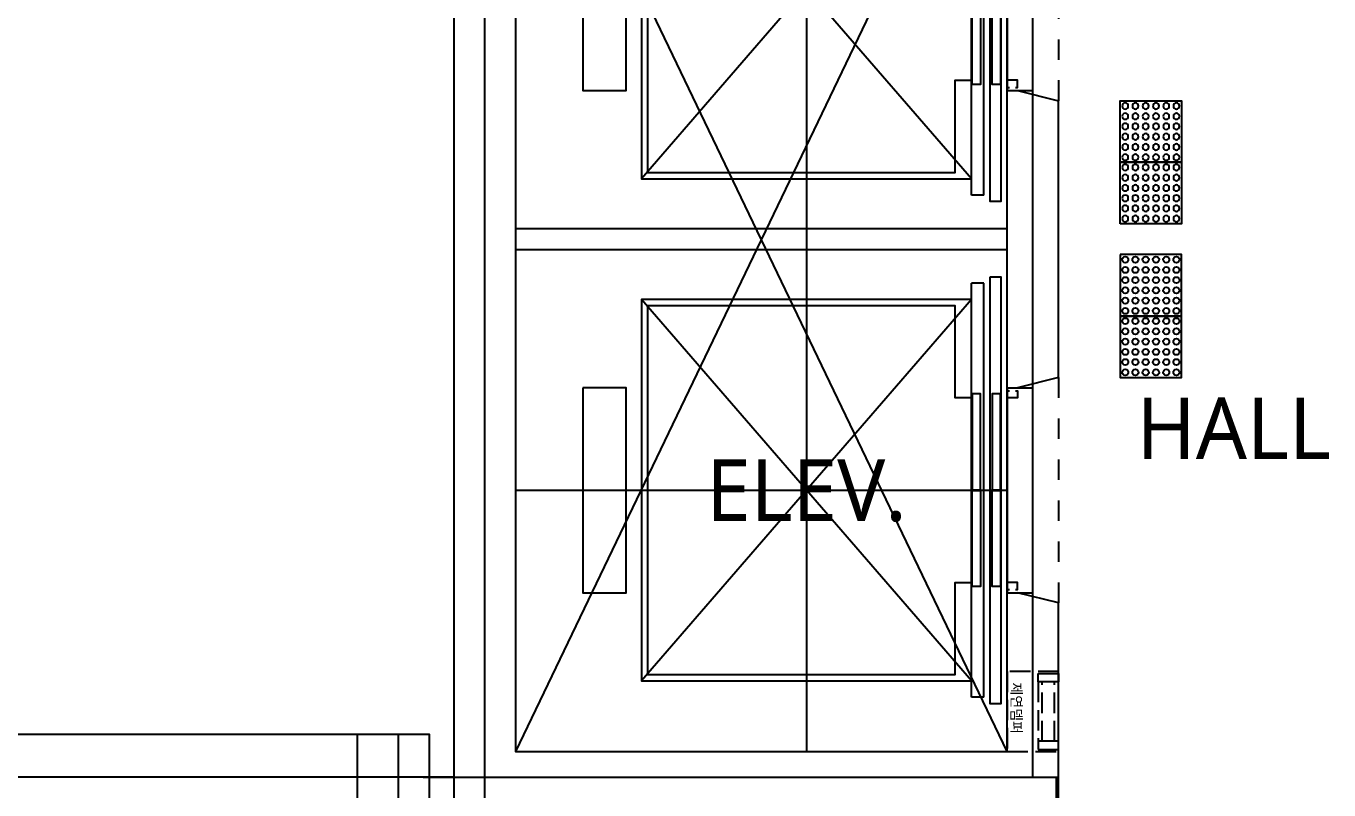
# Model space of a CAD drawing. Header units: millimetres. Extents: x 6886222 to 6919728, y 230959 to 276095.
# Drawn here: x 6900056 to 6906412, y 251317 to 255044 of the extents above; entities that cross this region are included whole.
import ezdxf
from ezdxf.enums import TextEntityAlignment as Align
from ezdxf.xclip import XClip

# ---------------------------------------------------------------- set-up
doc = ezdxf.new("R2010")
doc.units = ezdxf.units.MM
doc.header["$LTSCALE"] = 100
doc.header["$XCLIPFRAME"] = 2
for name, pattern in [('C-301-C-TF_84C+74D+74C$0$CEN', [62, 60, -1, 0, -1]), ('C-301-C-TF_84C+74D+74C$0$HID2', [2.75, 2, -0.75]), ('C-301-C-TF_84C+74D+74C$0$HIDDEN', [2, 1, -1]), ('CEN', [62, 60, -1, 0, -1]), ('U-84C-EX$0$CEN', [62, 60, -1, 0, -1])]:
    doc.linetypes.add(name, pattern=pattern)
doc.layers.get('Defpoints').update_dxf_attribs({"color": 149})
for name, color, linetype in [('BP', 7, 'Continuous'), ('C-301-C-TF_84C+74D+74C$0$CEN', 1, 'C-301-C-TF_84C+74D+74C$0$CEN'), ('C-301-C-TF_84C+74D+74C$0$COL', 2, 'Continuous'), ('C-301-C-TF_84C+74D+74C$0$ELEV', 4, 'Continuous'), ('C-301-C-TF_84C+74D+74C$0$S-구조선', 4, 'Continuous'), ('C-301-C-TF_84C+74D+74C$0$STXK', 6, 'Continuous'), ('C-301-C-TF_84C+74D+74C$0$제연뎀퍼', 4, 'Continuous'), ('CEN', 1, 'CEN'), ('DIM', 7, 'Continuous'), ('TEXT', 2, 'Continuous'), ('U-84C-EX$0$CEN', 1, 'U-84C-EX$0$CEN')]:
    doc.layers.add(name, color=color, linetype=linetype)
for name, color, linetype, plot in [('C-301-C-TF_84C+74D+74C$0$Defpoint', 142, 'Continuous', False), ('CUT-LINE', 105, 'Continuous', False), ('U-84C-EX$0$MC', 152, 'Continuous', False)]:
    doc.layers.add(name, color=color, linetype=linetype, plot=plot)
doc.styles.add('C-301-C-TF_84C+74D+74C$0$맑은 고딕', font='')
doc.styles.add('맑은 고딕', font='')
doc.styles.get('C-301-C-TF_84C+74D+74C$0$맑은 고딕').set_extended_font_data('Malgun Gothic')
doc.styles.get('맑은 고딕').set_extended_font_data('Malgun Gothic')

# ---------------------------------------------------------------- blocks, each defined once
blk = doc.blocks.new('U-84C-EX')
at = {"layer": 'U-84C-EX$0$CEN'}
blk.add_line((4295, -200), (4295, 3020), dxfattribs=at)
at = {"layer": 'U-84C-EX$0$MC'}
blk.add_line((4495, -1980), (4495, 3020), dxfattribs=at)
blk = doc.blocks.new('C-301-C-TF_84C+74D+74C$0$ELEV.17_2550_2450')
at = {"layer": 'C-301-C-TF_84C+74D+74C$0$ELEV', "color": 1}
for p, q in [((0, 0), (0, -2400)), ((1275, -1420), (-1275, -1420))]:
    blk.add_line(p, q, dxfattribs=at)
at = {"layer": 'C-301-C-TF_84C+74D+74C$0$ELEV'}
for p, q in [((-930, -2225), (930, -615)), ((930, -2225), (-930, -615)), ((-1010, -2225), (1010, -2225)), ((-1010, -2285), (-1010, -2225)), ((-1010, -2285), (1010, -2285)), ((1010, -2285), (1010, -2225))]:
    blk.add_line(p, q, dxfattribs=at)
for points in [[(500, -330), (-500, -330), (-500, -540), (500, -540)], [(-930, -2225), (930, -2225), (930, -615), (-930, -615)], [(-2, -2269), (-470, -2269), (-470, -2229), (-2, -2229)], [(2, -2269), (470, -2269), (470, -2229), (2, -2229)], [(1040, -2315), (-1040, -2315), (-1040, -2370), (1040, -2370)], [(-2, -2366), (-470, -2366), (-470, -2326), (-2, -2326)], [(2, -2366), (470, -2366), (470, -2326), (2, -2326)]]:
    blk.add_lwpolyline(points, close=True, dxfattribs=at)
for points in [[(450, -2225), (450, -2145), (900, -2145), (900, -645), (-900, -645), (-900, -2145), (-450, -2145), (-450, -2225)], [(-485, -2440), (-485, -2450), (-450, -2450), (-450, -2400), (-485, -2400), (-485, -2410)], [(485, -2440), (485, -2450), (450, -2450), (450, -2400), (485, -2400), (485, -2410)]]:
    blk.add_lwpolyline(points, dxfattribs=at)
at = {"layer": 'Defpoints'}
for p, q in [((-500, -2400), (-500, -2525)), ((500, -2400), (500, -2525))]:
    blk.add_line(p, q, dxfattribs=at)
blk.add_lwpolyline([(-1275, -2400), (1275, -2400), (1275, 0), (-1275, 0)], close=True, dxfattribs=at)
blk = doc.blocks.new('C-301-C-TF_84C+74D+74C$0$점자블럭')
at = {"layer": 'C-301-C-TF_84C+74D+74C$0$STXK'}
blk.add_lwpolyline([(300, 300), (0, 300), (0, 0), (300, 0)], close=True, dxfattribs=at)
at = {"layer": 'C-301-C-TF_84C+74D+74C$0$STXK', "color": 8}
for centre in [(25, 275), (75, 275), (125, 275), (175, 275), (225, 275), (275, 275), (25, 225), (75, 225), (125, 225), (175, 225), (225, 225), (275, 225), (25, 175), (25, 125), (75, 175), (75, 125), (125, 175), (125, 125), (175, 175), (175, 125), (225, 175), (225, 125), (275, 175), (275, 125), (25, 75), (75, 75), (125, 75), (175, 75), (225, 75), (275, 75), (25, 25), (75, 25), (125, 25), (175, 25), (225, 25), (275, 25)]:
    blk.add_circle(centre, 15, dxfattribs=at)
blk = doc.blocks.new('C-301-C-TF_84C+74D+74C$0$ELEV-제연')
at = {"layer": 'C-301-C-TF_84C+74D+74C$0$제연뎀퍼', "linetype": 'C-301-C-TF_84C+74D+74C$0$HID2', "ltscale": 0.5}
for p, q in [((0, 390), (-250, 390)), ((-250, 390), (-250, 0)), ((-80, 50), (-80, 340)), ((-20, 50), (-20, 340)), ((-250, 0), (0, 0))]:
    blk.add_line(p, q, dxfattribs=at)
at = {"layer": 'C-301-C-TF_84C+74D+74C$0$제연뎀퍼', "color": 8, "linetype": 'C-301-C-TF_84C+74D+74C$0$HID2', "ltscale": 0.5}
for p, q in [((-100, 340), (-100, 50)), ((0, 50), (0, 340))]:
    blk.add_line(p, q, dxfattribs=at)
at = {"layer": 'C-301-C-TF_84C+74D+74C$0$제연뎀퍼', "linetype": 'C-301-C-TF_84C+74D+74C$0$HID2', "ltscale": 0.5}
for points in [[(0, 380), (0, 340), (-30, 340), (-30, 340), (-90, 340), (-90, 340), (-100, 340), (-100, 380)], [(-30, 50), (-30, 50), (-90, 50), (-90, 50), (-100, 50), (-100, 10), (0, 10), (0, 50)]]:
    blk.add_lwpolyline(points, close=True, dxfattribs=at)
at = {"layer": 'C-301-C-TF_84C+74D+74C$0$Defpoint', "ltscale": 3, "style": 'C-301-C-TF_84C+74D+74C$0$맑은 고딕'}
blk.add_text('제연뎀퍼', height=50, rotation=270, dxfattribs=at).set_placement((-205.3, 211.4), align=Align.MIDDLE_CENTER)
blk = doc.blocks.new('C-301-C-TF_84C+74D+74C$0$S-구조선')
at = {"layer": 'C-301-C-TF_84C+74D+74C$0$S-구조선', "color": 1}
for p, q in [((-2550, 5125), (-150, 125)), ((-2550, 125), (-150, 5125))]:
    blk.add_line(p, q, dxfattribs=at)
at = {"layer": 'C-301-C-TF_84C+74D+74C$0$S-구조선', "color": 3, "linetype": 'C-301-C-TF_84C+74D+74C$0$HIDDEN'}
for p, q in [((-2800, 4400), (-2800, 3300)), ((-2800, 1950), (-2800, 850))]:
    blk.add_line(p, q, dxfattribs=at)
at = {"layer": 'C-301-C-TF_84C+74D+74C$0$S-구조선', "color": 3}
for p, q in [((-2550, 4350), (-2550, 3350)), ((-2550, 1900), (-2550, 900))]:
    blk.add_line(p, q, dxfattribs=at)
blk = doc.blocks.new('C-301-C-TF_84C+74D+74C', base_point=(0, 0))
at = {"layer": 'C-301-C-TF_84C+74D+74C$0$CEN'}
for p, q in [((-9645, 2270), (-9645, -4025)), ((-6970, -3305), (-6970, 1970)), ((-9945, -3305), (-6845, -3305)), ((-6855, -4410), (-6855, -3305))]:
    blk.add_line(p, q, dxfattribs=at)
at = {"layer": 'C-301-C-TF_84C+74D+74C$0$COL'}
for p, q in [((-9795, 2120), (-9795, -4025)), ((-9495, 1820), (-9495, -3180)), ((-7095, 45), (-7045, 45)), ((-7045, 45), (-6845, -5)), ((-6845, -1355), (-7045, -1405)), ((-7095, -1405), (-7045, -1405)), ((-7095, -3180), (-7095, -2405)), ((-7095, -2405), (-7045, -2405)), ((-6845, -2455), (-7045, -2405)), ((-6845, -3430), (-6845, -2455)), ((-9495, -3180), (-7095, -3180))]:
    blk.add_line(p, q, dxfattribs=at)
for points in [[(-7095, -1405), (-7095, 45)], [(-6845, -1355), (-6845, -5)]]:
    blk.add_lwpolyline(points, dxfattribs=at)
at = {"layer": 'C-301-C-TF_84C+74D+74C$0$ELEV', "rotation": 90}
for p in [(-9495, 545), (-9495, -1905)]:
    blk.add_blockref('C-301-C-TF_84C+74D+74C$0$ELEV.17_2550_2450', p, dxfattribs=at)
at = {"layer": 'C-301-C-TF_84C+74D+74C$0$S-구조선', "xscale": -1}
blk.add_blockref('C-301-C-TF_84C+74D+74C$0$S-구조선', (-9645, -3305), dxfattribs=at)
at = {"layer": 'C-301-C-TF_84C+74D+74C$0$STXK', "xscale": -1.000000000000009, "rotation": 90}
for p in [(-6245, -5), (-6245, -305)]:
    blk.add_blockref('C-301-C-TF_84C+74D+74C$0$점자블럭', p, dxfattribs=at)
at = {"layer": 'C-301-C-TF_84C+74D+74C$0$STXK', "rotation": 90}
for p in [(-6245, -1055), (-6245, -1355)]:
    blk.add_blockref('C-301-C-TF_84C+74D+74C$0$점자블럭', p, dxfattribs=at)
at = {"layer": 'C-301-C-TF_84C+74D+74C$0$제연뎀퍼'}
blk.add_blockref('C-301-C-TF_84C+74D+74C$0$ELEV-제연', (-6845, -3180), dxfattribs=at)
blk = doc.blocks.new('DIM-301-TF')
at = {"layer": 'CEN'}
blk.add_line((16270, -25065), (3270, -25065), dxfattribs=at)
blk = doc.blocks.new('301 NAME')
at = {"layer": 'TEXT', "linetype": 'Continuous', "style": '맑은 고딕'}
for s, p in [('HALL', (6905947.5, 253081.3)), ('ELEV.', (6903863.1, 252779.4))]:
    blk.add_text(s, height=300, dxfattribs=at).set_placement(p, align=Align.MIDDLE_CENTER)
blk = doc.blocks.new('A$C91700e87')
at = {"layer": 'TEXT'}
blk.add_blockref('301 NAME', (-6890908.1, -241299.4), dxfattribs=at)

msp = doc.modelspace()

# ---------------------------------------------------------------- block references
at = {"layer": 'BP'}
ref = msp.add_blockref('U-84C-EX', (6906168.1, 248569.4), dxfattribs=dict(at, xscale=-1))
XClip(ref).set_block_clipping_path([(17025.0000000028, -7770.1978698203), (17025.0000000028, 3020.0000000003), (4145.7978996271, 3020.0000000003), (4145.7978996281, 325.0000000014), (599.9999999972, 325.0000000014), (599.9999999972, -7770.1978698203)])

# ---------------------------------------------------------------- next in the draw order: linework, layer by layer
at = {"layer": 'CUT-LINE'}
msp.add_lwpolyline([(6889143.1, 240799.2), (6889143.1, 251589.4), (6902022.3, 251589.4), (6902022.3, 248894.4), (6905568.1, 248894.4), (6905568.1, 240799.2)], close=True, dxfattribs=at)

# ---------------------------------------------------------------- next in the draw order: block references
at = {"layer": 'BP'}
for name, p in [('A$C91700e87', (6890908.1, 241299.4)), ('C-301-C-TF_84C+74D+74C', (6911938.1, 254684.4))]:
    msp.add_blockref(name, p, dxfattribs=at)
at = {"layer": 'DIM'}
msp.add_blockref('DIM-301-TF', (6885873.1, 276444.4), dxfattribs=at)

doc.saveas('drawing.dxf')
